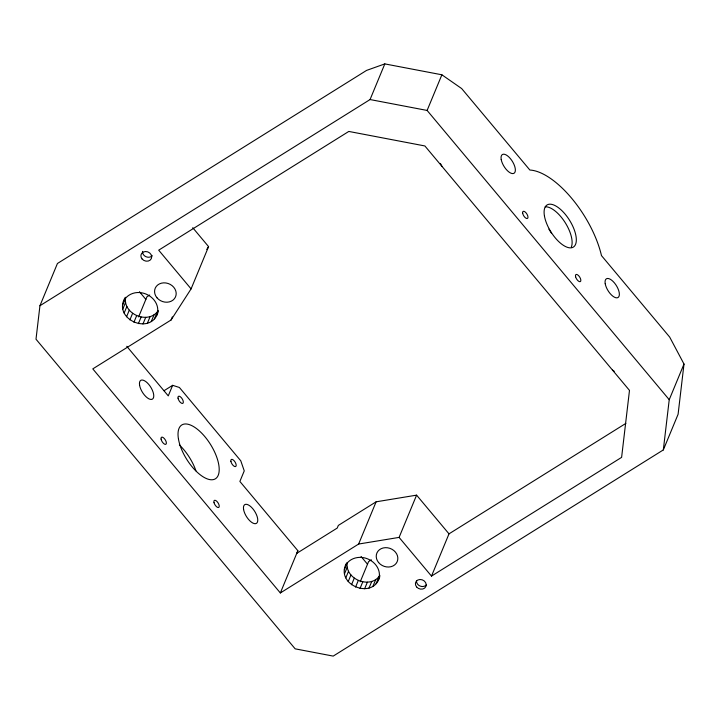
<?xml version="1.0" encoding="UTF-8"?>
<svg xmlns="http://www.w3.org/2000/svg" width="720" height="720" viewBox="0 0 720 720"><rect width="100%" height="100%" fill="white"/><g stroke="black" fill="none" stroke-linecap="round" stroke-linejoin="round"><path stroke-width="1.08" d="M39.942 305.73L36 339.21L295.164 648.837L333.207 656.1L663.327 449.919L678.096 414.27L684 364.05L669.681 337.077L601.479 255.6A70.479 31.158 58 0 0 529.866 170.037L461.664 88.56L441.882 74.79L384.822 63.9L366.57 70.407L57.438 263.484L39.942 305.73L370.062 99.549L384.822 63.9M663.327 449.919L669.231 399.699L684 364.05M158.175 311.688C151.623 336.501 111.582 319.05 125.334 297.279M156.609 315.468L157.671 311.598A17.928 15.336 22.5 0 0 137.412 292.527C131.787 292.842 126.243 295.839 123.768 301.05M379.827 576.504C373.671 600.741 334.143 584.676 346.599 563.04M297.153 552.807L297.855 550.701L239.877 481.446L244.251 470.88L240.777 460.809L179.397 387.477L172.638 385.326L164.052 390.69M122.706 304.92L125.442 298.323C123.687 314.856 149.04 324.639 158.256 310.554M122.832 309.015L125.568 302.418M124.146 313.065L126.882 306.459M126.549 316.782L129.285 310.176M129.879 319.914L132.615 313.317M133.92 322.254L136.656 315.657M138.591 316.926L146.952 296.757L149.724 295.02M138.384 323.649L141.12 317.043M142.965 323.982L145.701 317.385M147.366 323.253L150.102 316.647M151.272 321.498L154.008 314.901M154.431 318.843L157.158 312.237M399.096 537.399L431.496 576.108L449.001 533.853L416.601 495.144L399.096 537.399L358.632 544.041L280.35 592.956L92.79 368.883L171.063 319.995L172.341 316.908M171.063 319.995L191.088 288.882L208.584 246.627L192.744 227.709M172.638 385.326L168.264 395.883L126.756 346.293M669.231 399.699L427.113 110.439L441.882 74.79M280.35 592.956L297.855 550.701M344.367 569.736L347.094 563.13C345.339 579.672 370.692 589.455 379.908 575.37M344.493 573.831L347.229 567.225M358.632 544.041L376.119 501.813L416.601 495.144M345.798 577.872L348.534 571.275M348.201 581.589L350.937 574.992M351.54 584.73L354.276 578.124M355.572 587.07L358.308 580.473M360.243 581.742L368.604 561.564L371.376 559.836M360.036 588.456L362.772 581.859M364.626 588.798L367.362 582.201M369.018 588.069L371.754 581.463M372.933 586.314L375.66 579.708M376.083 583.659L378.819 577.053M206.766 249.453L208.584 246.627M345.429 565.866C348.588 559.134 356.661 556.335 363.654 557.685A17.928 15.336 22.5 0 1 378.27 580.275M376.119 501.813L338.337 525.411L337.248 528.048L296.757 553.347M449.001 533.853L625.86 423.387M431.496 576.108L621.612 457.362L629.487 390.402L612.441 370.026L424.881 145.953L348.804 131.436L158.688 250.173L191.088 288.882M370.062 99.549L427.113 110.439M612.441 370.026L614.241 371.286M139.428 291.717L145.854 299.394M361.08 556.524L367.506 564.21M548.892 229.149L551.538 233.307M440.397 163.44L441.936 166.329M179.379 444.96A31.725 14.031 58 0 1 195.93 470.808M545.184 206.829A24.831 10.98 58 0 1 564.732 221.913A24.831 10.98 58 0 1 571.356 246.978M426.276 584.946A5.517 4.716 22.5 0 1 419.967 585.999A5.517 4.716 22.5 0 1 416.52 580.662M152.316 255.663A5.517 4.716 22.5 0 1 146.007 256.716A5.517 4.716 22.5 0 1 142.551 251.379M230.886 461.322A4.14 1.827 58 0 0 235.314 466.614A4.14 1.827 58 0 0 234.333 460.998A4.14 1.827 58 0 0 230.886 461.322M178.479 439.173A31.725 14.031 58 0 0 212.436 479.745A31.725 14.031 58 0 0 204.894 436.68A31.725 14.031 58 0 0 178.479 439.173M214.02 502.677A4.14 1.827 58 0 0 218.601 507.492A4.14 1.827 58 0 0 217.044 501.552A4.14 1.827 58 0 0 214.02 502.677M161.073 439.101A4.14 1.827 58 0 0 165.501 444.393A4.14 1.827 58 0 0 164.52 438.777A4.14 1.827 58 0 0 161.073 439.101M178.029 398.169A4.14 1.827 58 0 0 182.457 403.461A4.14 1.827 58 0 0 181.476 397.845A4.14 1.827 58 0 0 178.029 398.169M544.455 216.09A24.831 10.98 58 0 0 571.032 247.842A24.831 10.98 58 0 0 565.128 214.137A24.831 10.98 58 0 0 544.455 216.09M522.675 213.255A4.14 1.827 58 0 0 527.103 218.547A4.14 1.827 58 0 0 526.122 212.931A4.14 1.827 58 0 0 522.675 213.255M575.622 276.831A4.14 1.827 58 0 0 580.203 281.646A4.14 1.827 58 0 0 578.646 275.706A4.14 1.827 58 0 0 575.622 276.831M501.201 159.48A11.034 4.878 58 0 0 513.018 173.592A11.034 4.878 58 0 0 510.39 158.616A11.034 4.878 58 0 0 501.201 159.48M605.214 283.734A11.034 4.878 58 0 0 617.022 297.846A11.034 4.878 58 0 0 614.394 282.87A11.034 4.878 58 0 0 605.214 283.734M243.603 509.58A11.034 4.878 58 0 0 255.42 523.692A11.034 4.878 58 0 0 252.792 508.716A11.034 4.878 58 0 0 243.603 509.58M139.599 385.326A11.034 4.878 58 0 0 151.416 399.438A11.034 4.878 58 0 0 148.788 384.453A11.034 4.878 58 0 0 139.599 385.326M156.978 297.774A11.034 9.441 22.5 0 0 175.482 296.964A11.034 9.441 22.5 0 0 163.665 282.852A11.034 9.441 22.5 0 0 156.978 297.774M378.639 562.59A11.034 9.441 22.5 0 0 397.134 561.78A11.034 9.441 22.5 0 0 385.326 547.668A11.034 9.441 22.5 0 0 378.639 562.59M416.61 586.953A5.517 4.716 22.5 0 0 425.862 586.548A5.517 4.716 22.5 0 0 419.949 579.492A5.517 4.716 22.5 0 0 416.61 586.953M142.092 258.984A5.517 4.716 22.5 0 0 151.344 258.588A5.517 4.716 22.5 0 0 145.44 251.523A5.517 4.716 22.5 0 0 142.092 258.984"/></g></svg>
